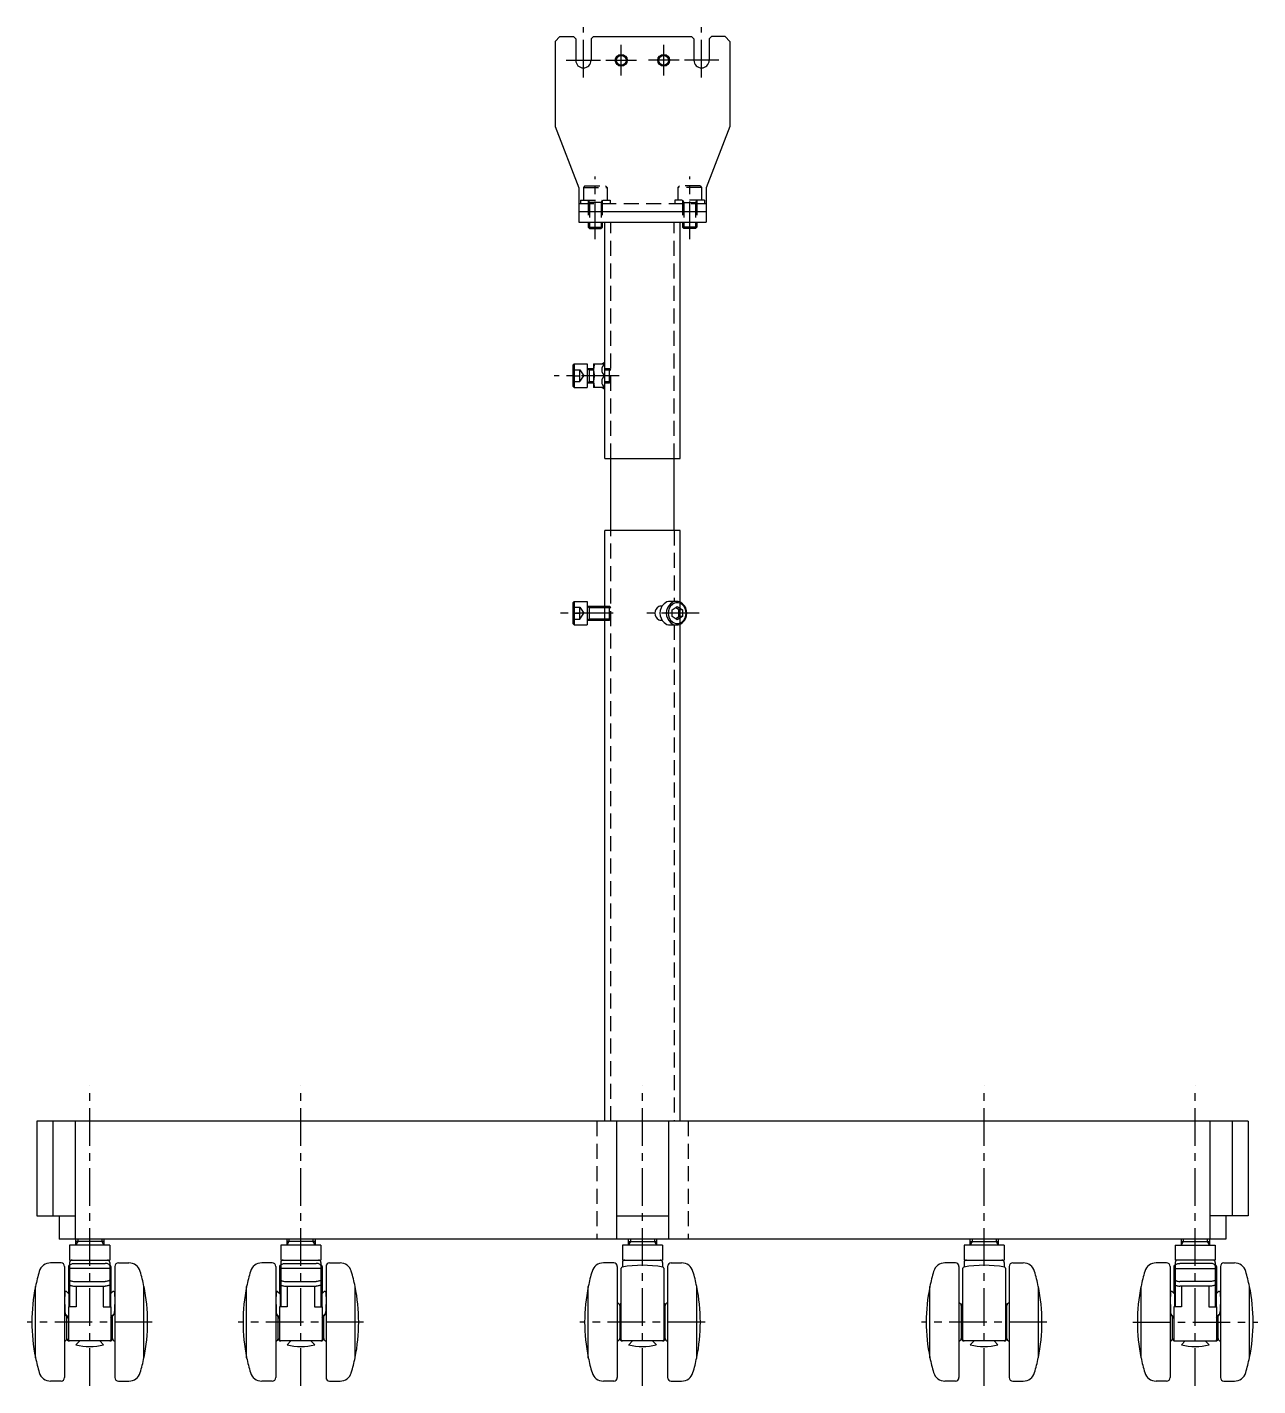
# Model space of a CAD drawing. Extents: x 0 to 1209, y -8 to 1187.
# Drawn here: x 688 to 1209, y 30 to 605 of the extents above; entities that cross this region are included whole.
import ezdxf

# ---------------------------------------------------------------- set-up
doc = ezdxf.new("R2010")
doc.units = 0
doc.header["$LTSCALE"] = 0.5
doc.linetypes.add('CENTER', pattern=[50.8, 31.75, -6.35, 6.35, -6.35])
doc.linetypes.add('DASHED', pattern=[19.05, 12.7, -6.35])
doc.layers.get('0').update_dxf_attribs({"linetype": 'CONTINUOUS'})
doc.layers.add('CENTER', color=1, linetype='CENTER')

msp = doc.modelspace()

# ---------------------------------------------------------------- linework, layer by layer
at = {"color": 7, "linetype": 'CONTINUOUS'}
for p, q in [((911.4, 599.31), (913.4, 601.31)), ((911.4, 599.31), (911.4, 563.31)), ((913.4, 601.31), (919.15, 601.31)), ((920.15, 600.31), (919.15, 601.31)), ((920.15, 600.31), (920.15, 591.31)), ((926.65, 600.31), (927.65, 601.31)), ((926.65, 600.31), (926.65, 591.31)), ((927.65, 601.31), (969.15, 601.31)), ((970.15, 600.31), (969.15, 601.31)), ((970.15, 600.31), (970.15, 591.31)), ((976.65, 600.31), (977.65, 601.31)), ((976.65, 600.31), (976.65, 591.31)), ((983.4, 601.31), (977.65, 601.31)), ((985.4, 599.31), (983.4, 601.31)), ((985.4, 599.31), (985.4, 563.31)), ((911.4, 563.31), (921.4, 537.31)), ((985.4, 563.31), (975.4, 537.31)), ((921.4, 537.31), (921.4, 522.81)), ((975.4, 537.31), (975.4, 522.81)), ((921.4, 527.31), (975.4, 527.31)), ((921.4, 522.81), (975.4, 522.81)), ((925.4, 522.81), (925.4, 520.65)), ((925.95, 520.11), (925.4, 520.65)), ((925.4, 520.65), (931.4, 520.65)), ((925.95, 520.11), (930.86, 520.11)), ((931.4, 520.65), (930.86, 520.11)), ((931.4, 522.81), (931.4, 520.65)), ((932.5, 422.81), (932.5, 522.81)), ((964.3, 422.81), (964.3, 522.81)), ((965.4, 522.81), (965.4, 520.65)), ((971.4, 520.65), (965.4, 520.65)), ((965.4, 520.65), (965.95, 520.11)), ((970.86, 520.11), (965.95, 520.11)), ((970.86, 520.11), (971.4, 520.65)), ((971.4, 522.81), (971.4, 520.65)), ((919.55, 462.81), (918.95, 462.21)), ((918.95, 462.21), (918.95, 453.41)), ((919.55, 462.81), (919.55, 452.81)), ((919.55, 462.81), (924.95, 462.81)), ((924.95, 462.81), (924.95, 452.81)), ((924.95, 460.81), (927.7, 460.81)), ((925.89, 460.81), (925.89, 454.81)), ((927.7, 462.81), (927.7, 452.81)), ((927.7, 462.81), (932.5, 462.81)), ((931.16, 462.81), (932.5, 463.58)), ((924.95, 454.81), (927.7, 454.81)), ((932.5, 457.81), (928.15, 457.81)), ((919.55, 452.81), (918.95, 453.41)), ((919.55, 452.81), (924.95, 452.81)), ((932.5, 452.81), (927.7, 452.81)), ((931.16, 452.81), (932.5, 452.04)), ((932.5, 422.81), (964.3, 422.81)), ((934.95, 392.31), (934.95, 422.81)), ((961.85, 392.31), (961.85, 422.81)), ((964.3, 392.31), (932.5, 392.31)), ((932.5, 142.31), (932.5, 392.31)), ((964.3, 142.31), (964.3, 392.31)), ((919.55, 362.31), (918.95, 361.71)), ((919.55, 362.31), (919.55, 352.31)), ((919.55, 362.31), (924.95, 362.31)), ((924.95, 362.31), (924.95, 352.31)), ((962.81, 362.31), (960.11, 362.31)), ((918.95, 361.71), (918.95, 352.91)), ((924.95, 360.31), (932.5, 360.31)), ((925.89, 360.31), (925.89, 354.31)), ((956.68, 360.31), (956.33, 360.31)), ((960.94, 358.75), (963.11, 360.2)), ((960.94, 355.87), (960.94, 358.75)), ((963.77, 358.75), (962.36, 359.7)), ((963.11, 360.2), (965.27, 358.75)), ((965.27, 358.75), (963.77, 358.75)), ((963.77, 355.87), (963.77, 358.75)), ((965.27, 358.75), (965.27, 355.87)), ((919.55, 352.31), (918.95, 352.91)), ((919.55, 352.31), (924.95, 352.31)), ((924.95, 354.31), (932.5, 354.31)), ((956.33, 354.31), (956.68, 354.31)), ((960.11, 352.31), (962.81, 352.31)), ((963.11, 354.42), (960.94, 355.87)), ((962.36, 354.92), (963.77, 355.87)), ((965.27, 355.87), (963.11, 354.42)), ((965.27, 355.87), (963.77, 355.87)), ((692.02, 142.31), (692.02, 102.31)), ((1204.78, 142.31), (692.02, 142.31)), ((698.82, 142.31), (698.82, 102.31)), ((708.33, 142.31), (708.33, 92.31)), ((937.4, 142.31), (937.4, 92.31)), ((959.4, 142.31), (959.4, 92.31)), ((1188.48, 142.31), (1188.48, 92.31)), ((1197.99, 142.31), (1197.99, 102.31)), ((1204.78, 142.31), (1204.78, 102.31)), ((692.02, 102.31), (708.33, 102.31)), ((701.53, 102.31), (701.53, 92.31)), ((937.4, 102.31), (959.4, 102.31)), ((1204.78, 102.31), (1188.47, 102.31)), ((1195.27, 102.31), (1195.27, 92.31)), ((1195.27, 92.31), (701.53, 92.31)), ((708.44, 92.31), (708.44, 89.81)), ((720.44, 92.31), (720.44, 89.81)), ((797.81, 92.31), (797.81, 89.81)), ((809.81, 92.31), (809.81, 89.81)), ((942.4, 92.31), (942.4, 89.81)), ((954.4, 92.31), (954.4, 89.81)), ((1087, 92.31), (1087, 89.81)), ((1099, 92.31), (1099, 89.81)), ((1176.36, 92.31), (1176.36, 89.81)), ((1188.36, 92.31), (1188.36, 89.81)), ((722.94, 89.81), (705.94, 89.81)), ((705.94, 89.81), (705.94, 83.51)), ((720.44, 91.45), (708.44, 91.45)), ((722.94, 89.81), (722.94, 83.51)), ((812.31, 89.81), (795.31, 89.81)), ((795.31, 89.81), (795.31, 83.51)), ((809.81, 91.45), (797.81, 91.45)), ((812.31, 89.81), (812.31, 83.51)), ((956.9, 89.81), (939.9, 89.81)), ((939.9, 89.81), (939.9, 83.51)), ((942.4, 91.45), (954.4, 91.45)), ((956.9, 89.81), (956.9, 83.51)), ((1101.5, 89.81), (1084.5, 89.81)), ((1084.5, 89.81), (1084.5, 83.51)), ((1087, 91.45), (1099, 91.45)), ((1101.5, 89.81), (1101.5, 83.51)), ((1173.86, 89.81), (1190.86, 89.81)), ((1173.86, 89.81), (1173.86, 83.51)), ((1176.36, 91.45), (1188.36, 91.45)), ((1190.86, 89.81), (1190.86, 83.51)), ((702.29, 82.31), (697.88, 82.31)), ((703.79, 80.81), (703.79, 33.81)), ((705.44, 80.81), (705.44, 69.46)), ((705.94, 83.51), (722.94, 83.51)), ((705.94, 82.51), (705.94, 81.31)), ((705.99, 81.31), (705.94, 81.31)), ((705.94, 81.08), (705.94, 63.73)), ((707.94, 82.11), (720.94, 82.11)), ((722.9, 81.31), (722.94, 81.31)), ((722.94, 82.51), (722.94, 81.31)), ((722.94, 81.08), (722.94, 63.73)), ((723.44, 80.81), (723.44, 69.46)), ((725.09, 80.81), (725.09, 33.81)), ((726.59, 82.31), (731.01, 82.31)), ((791.66, 82.31), (787.24, 82.31)), ((793.16, 80.81), (793.16, 33.81)), ((794.81, 80.81), (794.81, 69.46)), ((795.31, 83.51), (812.31, 83.51)), ((795.31, 82.51), (795.31, 81.31)), ((795.36, 81.31), (795.31, 81.31)), ((795.31, 81.08), (795.31, 63.73)), ((797.31, 82.11), (810.31, 82.11)), ((812.26, 81.31), (812.31, 81.31)), ((812.31, 82.51), (812.31, 81.31)), ((812.31, 81.08), (812.31, 63.73)), ((812.81, 80.81), (812.81, 69.46)), ((814.46, 80.81), (814.46, 33.81)), ((815.96, 82.31), (820.38, 82.31)), ((936.25, 82.31), (931.84, 82.31)), ((937.75, 80.81), (937.75, 33.81)), ((939.9, 83.51), (956.9, 83.51)), ((939.9, 82.51), (939.9, 80.58)), ((956.9, 82.51), (956.9, 80.58)), ((959.05, 80.81), (959.05, 33.81)), ((960.55, 82.31), (964.97, 82.31)), ((1080.85, 82.31), (1076.43, 82.31)), ((1082.35, 80.81), (1082.35, 33.81)), ((1084.5, 83.51), (1101.5, 83.51)), ((1084.5, 82.51), (1084.5, 80.58)), ((1101.5, 82.51), (1101.5, 80.58)), ((1103.65, 80.81), (1103.65, 33.81)), ((1105.15, 82.31), (1109.57, 82.31)), ((1170.21, 82.31), (1165.8, 82.31)), ((1171.71, 80.81), (1171.71, 33.81)), ((1173.36, 80.81), (1173.36, 69.46)), ((1190.86, 83.51), (1173.86, 83.51)), ((1173.86, 82.51), (1173.86, 81.31)), ((1173.91, 81.31), (1173.86, 81.31)), ((1173.86, 81.08), (1173.86, 63.73)), ((1188.86, 82.11), (1175.86, 82.11)), ((1190.82, 81.31), (1190.86, 81.31)), ((1190.86, 82.51), (1190.86, 81.31)), ((1190.86, 81.08), (1190.86, 63.73)), ((1191.36, 80.81), (1191.36, 69.46)), ((1193.01, 80.81), (1193.01, 33.81)), ((1194.51, 82.31), (1198.93, 82.31)), ((705.44, 76.23), (705.94, 76.23)), ((705.44, 75.14), (705.94, 75.14)), ((722.94, 79.99), (705.94, 79.99)), ((723.44, 76.23), (722.94, 76.23)), ((723.44, 75.14), (722.94, 75.14)), ((794.81, 76.23), (795.31, 76.23)), ((794.81, 75.14), (795.31, 75.14)), ((812.31, 79.99), (795.31, 79.99)), ((812.81, 76.23), (812.31, 76.23)), ((812.81, 75.14), (812.31, 75.14)), ((939.4, 49.81), (939.4, 80.07)), ((957.4, 80.07), (957.4, 49.81)), ((1084, 49.81), (1084, 80.07)), ((1102, 80.07), (1102, 49.81)), ((1173.36, 76.23), (1173.86, 76.23)), ((1173.36, 75.14), (1173.86, 75.14)), ((1173.86, 79.99), (1190.86, 79.99)), ((1191.36, 76.23), (1190.86, 76.23)), ((1191.36, 75.14), (1190.86, 75.14)), ((691.49, 72.31), (691.47, 72.31)), ((691.49, 42.21), (691.49, 72.41)), ((703.94, 69.9), (703.94, 68.14)), ((703.94, 69.9), (703.94, 68.14)), ((704.61, 70.2), (705.64, 69.29)), ((705.64, 69.29), (705.64, 63.73)), ((705.94, 69.29), (705.64, 69.29)), ((707.91, 74.51), (720.97, 74.51)), ((707.91, 72.52), (720.97, 72.52)), ((708.69, 72.52), (708.69, 63.73)), ((720.19, 72.52), (720.19, 63.73)), ((722.94, 69.29), (723.24, 69.29)), ((724.28, 70.2), (723.24, 69.29)), ((723.24, 69.29), (723.24, 63.73)), ((724.94, 69.9), (724.94, 68.14)), ((724.94, 69.9), (724.94, 68.14)), ((737.39, 42.21), (737.39, 72.41)), ((737.39, 72.31), (737.41, 72.31)), ((780.86, 72.31), (780.84, 72.31)), ((780.86, 42.21), (780.86, 72.41)), ((793.31, 69.9), (793.31, 68.14)), ((793.31, 69.9), (793.31, 68.14)), ((793.97, 70.2), (795.01, 69.29)), ((795.01, 69.29), (795.01, 63.73)), ((795.31, 69.29), (795.01, 69.29)), ((797.28, 74.51), (810.34, 74.51)), ((797.28, 72.52), (810.34, 72.52)), ((798.06, 72.52), (798.06, 63.73)), ((809.56, 72.52), (809.56, 63.73)), ((812.31, 69.29), (812.61, 69.29)), ((813.64, 70.2), (812.61, 69.29)), ((812.61, 69.29), (812.61, 63.73)), ((814.31, 69.9), (814.31, 68.14)), ((814.31, 69.9), (814.31, 68.14)), ((826.76, 42.21), (826.76, 72.41)), ((826.76, 72.31), (826.78, 72.31)), ((925.45, 72.31), (925.43, 72.31)), ((925.45, 42.21), (925.45, 72.41)), ((971.35, 42.21), (971.35, 72.41)), ((971.35, 72.31), (971.37, 72.31)), ((1070.05, 72.31), (1070.03, 72.31)), ((1070.05, 42.21), (1070.05, 72.41)), ((1115.95, 42.21), (1115.95, 72.41)), ((1115.95, 72.31), (1115.97, 72.31)), ((1159.41, 72.31), (1159.39, 72.31)), ((1159.41, 42.21), (1159.41, 72.41)), ((1171.86, 69.9), (1171.86, 68.14)), ((1171.86, 69.9), (1171.86, 68.14)), ((1172.53, 70.2), (1173.56, 69.29)), ((1173.56, 69.29), (1173.56, 63.73)), ((1173.86, 69.29), (1173.56, 69.29)), ((1188.89, 74.51), (1175.83, 74.51)), ((1188.89, 72.52), (1175.83, 72.52)), ((1176.61, 72.52), (1176.61, 63.73)), ((1188.11, 72.52), (1188.11, 63.73)), ((1190.86, 69.29), (1191.16, 69.29)), ((1192.2, 70.2), (1191.16, 69.29)), ((1191.16, 69.29), (1191.16, 63.73)), ((1192.86, 69.9), (1192.86, 68.14)), ((1192.86, 69.9), (1192.86, 68.14)), ((1205.31, 42.21), (1205.31, 72.41)), ((1205.31, 72.31), (1205.33, 72.31)), ((703.94, 68.14), (703.79, 68.14)), ((703.79, 64.68), (703.94, 64.68)), ((703.94, 64.08), (703.79, 64.08)), ((703.94, 64.68), (703.94, 61.51)), ((705.44, 63.73), (705.44, 49.81)), ((708.69, 63.73), (705.44, 63.73)), ((720.19, 63.73), (723.44, 63.73)), ((723.44, 63.73), (723.44, 49.81)), ((724.94, 68.14), (725.09, 68.14)), ((724.94, 64.68), (724.94, 61.51)), ((725.09, 64.68), (724.94, 64.68)), ((724.94, 64.08), (725.09, 64.08)), ((793.31, 68.14), (793.16, 68.14)), ((793.16, 64.68), (793.31, 64.68)), ((793.31, 64.08), (793.16, 64.08)), ((793.31, 64.68), (793.31, 61.51)), ((794.81, 63.73), (794.81, 49.81)), ((798.06, 63.73), (794.81, 63.73)), ((809.56, 63.73), (812.81, 63.73)), ((812.81, 63.73), (812.81, 49.81)), ((814.31, 68.14), (814.46, 68.14)), ((814.31, 64.68), (814.31, 61.51)), ((814.46, 64.68), (814.31, 64.68)), ((814.31, 64.08), (814.46, 64.08)), ((938.75, 64.31), (938.75, 50.31)), ((958.05, 50.31), (958.05, 64.31)), ((1083.35, 64.31), (1083.35, 50.31)), ((1102.65, 50.31), (1102.65, 64.31)), ((1171.86, 68.14), (1171.71, 68.14)), ((1171.71, 64.68), (1171.86, 64.68)), ((1171.86, 64.08), (1171.71, 64.08)), ((1171.86, 64.68), (1171.86, 61.51)), ((1173.36, 63.73), (1173.36, 49.81)), ((1176.61, 63.73), (1173.36, 63.73)), ((1188.11, 63.73), (1191.36, 63.73)), ((1191.36, 63.73), (1191.36, 49.81)), ((1192.86, 68.14), (1193.01, 68.14)), ((1192.86, 64.68), (1192.86, 61.51)), ((1193.01, 64.68), (1192.86, 64.68)), ((1192.86, 64.08), (1193.01, 64.08)), ((703.94, 60.83), (703.94, 61.83)), ((705.44, 58.98), (703.94, 60.83)), ((704.45, 60.38), (705.44, 59.51)), ((704.79, 50.31), (704.79, 59.78)), ((723.44, 58.98), (724.94, 60.83)), ((724.44, 60.38), (723.44, 59.51)), ((724.09, 50.31), (724.09, 59.78)), ((724.94, 60.83), (724.94, 61.83)), ((793.31, 60.83), (793.31, 61.83)), ((794.81, 58.98), (793.31, 60.83)), ((793.82, 60.38), (794.81, 59.51)), ((794.16, 50.31), (794.16, 59.78)), ((812.81, 58.98), (814.31, 60.83)), ((813.8, 60.38), (812.81, 59.51)), ((813.46, 50.31), (813.46, 59.78)), ((814.31, 60.83), (814.31, 61.83)), ((1171.86, 60.83), (1171.86, 61.83)), ((1173.36, 58.98), (1171.86, 60.83)), ((1172.37, 60.38), (1173.36, 59.51)), ((1172.71, 50.31), (1172.71, 59.78)), ((1191.36, 58.98), (1192.86, 60.83)), ((1192.36, 60.38), (1191.36, 59.51)), ((1192.01, 50.31), (1192.01, 59.78)), ((1192.86, 60.83), (1192.86, 61.83)), ((723.09, 49.31), (705.79, 49.31)), ((710.19, 49.31), (708.59, 47.7)), ((720.3, 47.7), (718.69, 49.31)), ((812.46, 49.31), (795.16, 49.31)), ((799.56, 49.31), (797.95, 47.7)), ((809.66, 47.7), (808.06, 49.31)), ((957.05, 49.31), (939.75, 49.31)), ((944.15, 49.31), (942.55, 47.7)), ((954.26, 47.7), (952.65, 49.31)), ((1101.65, 49.31), (1084.35, 49.31)), ((1088.75, 49.31), (1087.14, 47.7)), ((1098.86, 47.7), (1097.25, 49.31)), ((1173.71, 49.31), (1191.01, 49.31)), ((1176.51, 47.7), (1178.11, 49.31)), ((1186.61, 49.31), (1188.22, 47.7)), ((925.45, 42.21), (925.45, 42.31)), ((925.45, 42.21), (925.45, 42.31)), ((971.35, 42.21), (971.35, 42.31)), ((1070.05, 42.21), (1070.05, 42.31)), ((1070.05, 42.21), (1070.05, 42.31)), ((1115.95, 42.21), (1115.95, 42.31)), ((702.29, 32.31), (697.88, 32.31)), ((726.59, 32.31), (731.01, 32.31)), ((791.66, 32.31), (787.24, 32.31)), ((815.96, 32.31), (820.38, 32.31)), ((936.25, 32.31), (931.84, 32.31)), ((960.55, 32.31), (964.97, 32.31)), ((1080.85, 32.31), (1076.43, 32.31)), ((1105.15, 32.31), (1109.57, 32.31)), ((1170.21, 32.31), (1165.8, 32.31)), ((1194.51, 32.31), (1198.93, 32.31))]:
    msp.add_line(p, q, dxfattribs=at)
at = {"color": 3, "linetype": 'DASHED'}
for p, q in [((924, 538.11), (923.4, 537.51)), ((923.4, 537.51), (923.4, 532.11)), ((923.4, 537.51), (933.4, 537.51)), ((924, 538.11), (932.8, 538.11)), ((932.8, 538.11), (933.4, 537.51)), ((933.4, 537.51), (933.4, 532.11)), ((964, 538.11), (963.4, 537.51)), ((963.4, 537.51), (963.4, 532.11)), ((973.4, 537.51), (963.4, 537.51)), ((972.8, 538.11), (964, 538.11)), ((972.8, 538.11), (973.4, 537.51)), ((973.4, 537.51), (973.4, 532.11)), ((975.4, 530.51), (921.4, 530.51)), ((922.15, 532.11), (934.65, 532.11)), ((922.15, 532.11), (922.15, 530.51)), ((925.4, 532.11), (925.4, 522.81)), ((925.4, 532.11), (925.95, 531.17)), ((931.4, 531.17), (925.4, 531.17)), ((925.95, 531.17), (925.95, 522.81)), ((931.4, 532.11), (930.86, 531.17)), ((930.86, 531.17), (930.86, 522.81)), ((931.4, 532.11), (931.4, 522.81)), ((934.65, 532.11), (934.65, 530.51)), ((974.65, 532.11), (962.15, 532.11)), ((962.15, 532.11), (962.15, 530.51)), ((965.4, 532.11), (965.4, 522.81)), ((965.4, 532.11), (965.95, 531.17)), ((965.4, 531.17), (971.4, 531.17)), ((965.95, 531.17), (965.95, 522.81)), ((971.4, 532.11), (970.86, 531.17)), ((970.86, 531.17), (970.86, 522.81)), ((971.4, 532.11), (971.4, 522.81)), ((974.65, 532.11), (974.65, 530.51)), ((934.95, 422.81), (934.95, 522.81)), ((961.85, 422.81), (961.85, 522.81)), ((918.95, 460.31), (921.95, 460.31)), ((921.95, 460.31), (923.62, 457.81)), ((921.95, 455.31), (921.95, 460.31)), ((932.5, 460.81), (934.41, 460.81)), ((932.5, 460.27), (934.95, 460.27)), ((934.41, 454.81), (934.41, 460.81)), ((934.95, 460.27), (934.41, 460.81)), ((918.95, 457.81), (921.95, 457.81)), ((918.95, 455.31), (921.95, 455.31)), ((921.95, 455.31), (923.62, 457.81)), ((932.5, 455.35), (934.95, 455.35)), ((932.5, 454.81), (934.41, 454.81)), ((934.95, 455.35), (934.41, 454.81)), ((934.95, 142.31), (934.95, 392.31)), ((961.85, 392.31), (961.85, 362.31)), ((918.95, 359.81), (921.95, 359.81)), ((918.95, 357.31), (921.95, 357.31)), ((921.95, 359.81), (923.62, 357.31)), ((921.95, 354.81), (921.95, 359.81)), ((921.95, 354.81), (923.62, 357.31)), ((932.5, 360.31), (934.41, 360.31)), ((932.5, 359.77), (934.95, 359.77)), ((934.41, 354.31), (934.41, 360.31)), ((934.95, 359.77), (934.41, 360.31)), ((918.95, 354.81), (921.95, 354.81)), ((932.5, 354.85), (934.95, 354.85)), ((932.5, 354.31), (934.41, 354.31)), ((934.95, 354.85), (934.41, 354.31)), ((961.85, 352.31), (961.85, 142.31)), ((929.05, 142.31), (929.05, 92.31)), ((967.75, 142.31), (967.75, 92.31))]:
    msp.add_line(p, q, dxfattribs=at)
at = {"color": 3, "linetype": 'CONTINUOUS'}
for p, q in [((925.95, 522.81), (925.95, 520.11)), ((930.86, 522.81), (930.86, 520.11)), ((965.95, 522.81), (965.95, 520.11)), ((970.86, 522.81), (970.86, 520.11)), ((924.95, 460.81), (925.89, 460.27)), ((925.89, 460.27), (927.7, 460.27)), ((924.95, 454.81), (925.89, 455.35)), ((925.89, 455.35), (927.7, 455.35)), ((924.95, 360.31), (925.89, 359.77)), ((925.89, 359.77), (932.5, 359.77)), ((924.95, 354.31), (925.89, 354.85)), ((925.89, 354.85), (932.5, 354.85)), ((709.39, 92.31), (709.39, 91.45)), ((719.5, 92.31), (719.5, 91.45)), ((798.76, 92.31), (798.76, 91.45)), ((808.86, 92.31), (808.86, 91.45)), ((943.35, 92.31), (943.35, 91.45)), ((953.46, 92.31), (953.46, 91.45)), ((1087.95, 92.31), (1087.95, 91.45)), ((1098.05, 92.31), (1098.05, 91.45)), ((1177.31, 92.31), (1177.31, 91.45)), ((1187.42, 92.31), (1187.42, 91.45)), ((709.39, 91.45), (708.44, 89.81)), ((719.5, 91.45), (720.44, 89.81)), ((798.76, 91.45), (797.81, 89.81)), ((808.86, 91.45), (809.81, 89.81)), ((943.35, 91.45), (942.4, 89.81)), ((953.46, 91.45), (954.4, 89.81)), ((1087.95, 91.45), (1087, 89.81)), ((1098.05, 91.45), (1099, 89.81)), ((1177.31, 91.45), (1176.36, 89.81)), ((1187.42, 91.45), (1188.36, 89.81))]:
    msp.add_line(p, q, dxfattribs=at)
at = {"color": 7, "linetype": 'CONTINUOUS'}
for points in [[(705.94, 81.08, -0.170626), (706.07, 81.43, -0.104905), (706.53, 81.81, -0.066591), (707.14, 82.03, -0.052734), (707.94, 82.11, -0.052734)], [(722.94, 81.08, 0.170626), (722.82, 81.43, 0.104905), (722.36, 81.81, 0.066591), (721.75, 82.03, 0.052734), (720.94, 82.11, 0.052734)], [(795.31, 81.08, -0.170626), (795.43, 81.43, -0.104905), (795.89, 81.81, -0.066591), (796.5, 82.03, -0.052734), (797.31, 82.11, -0.052734)], [(812.31, 81.08, 0.170626), (812.18, 81.43, 0.104905), (811.72, 81.81, 0.066591), (811.12, 82.03, 0.052734), (810.31, 82.11, 0.052734)], [(1173.86, 81.08, -0.170626), (1173.99, 81.43, -0.104905), (1174.45, 81.81, -0.066591), (1175.06, 82.03, -0.052734), (1175.86, 82.11, -0.052734)], [(1190.86, 81.08, 0.170626), (1190.74, 81.43, 0.104905), (1190.28, 81.81, 0.066591), (1189.67, 82.03, 0.052734), (1188.86, 82.11, 0.052734)], [(705.94, 75.16, 0.228357), (706.04, 74.96, 0.088729), (706.52, 74.7, 0.045761), (707.11, 74.56, 0.033978), (707.91, 74.51, 0.033978)], [(722.94, 75.16, -0.228357), (722.85, 74.96, -0.088729), (722.37, 74.7, -0.045761), (721.78, 74.56, -0.033978), (720.97, 74.51, -0.033978)], [(795.31, 75.16, 0.228357), (795.4, 74.96, 0.088729), (795.89, 74.7, 0.045761), (796.47, 74.56, 0.033978), (797.28, 74.51, 0.033978)], [(812.31, 75.16, -0.228357), (812.21, 74.96, -0.088729), (811.73, 74.7, -0.045761), (811.15, 74.56, -0.033978), (810.34, 74.51, -0.033978)], [(1173.86, 75.16, 0.228357), (1173.96, 74.96, 0.088729), (1174.44, 74.7, 0.045761), (1175.03, 74.56, 0.033978), (1175.83, 74.51, 0.033978)], [(1190.86, 75.16, -0.228357), (1190.77, 74.96, -0.088729), (1190.29, 74.7, -0.045761), (1189.7, 74.56, -0.033978), (1188.89, 74.51, -0.033978)], [(705.94, 73.17, 0.228357), (706.04, 72.97, 0.088729), (706.52, 72.71, 0.045761), (707.11, 72.58, 0.033978), (707.91, 72.52, 0.033978)], [(722.94, 73.17, -0.228357), (722.85, 72.97, -0.088729), (722.37, 72.71, -0.045761), (721.78, 72.58, -0.033978), (720.97, 72.52, -0.033978)], [(795.31, 73.17, 0.228357), (795.4, 72.97, 0.088729), (795.89, 72.71, 0.045761), (796.47, 72.58, 0.033978), (797.28, 72.52, 0.033978)], [(812.31, 73.17, -0.228357), (812.21, 72.97, -0.088729), (811.73, 72.71, -0.045761), (811.15, 72.58, -0.033978), (810.34, 72.52, -0.033978)], [(1173.86, 73.17, 0.228357), (1173.96, 72.97, 0.088729), (1174.44, 72.71, 0.045761), (1175.03, 72.58, 0.033978), (1175.83, 72.52, 0.033978)], [(1190.86, 73.17, -0.228357), (1190.77, 72.97, -0.088729), (1190.29, 72.71, -0.045761), (1189.7, 72.58, -0.033978), (1188.89, 72.52, -0.033978)]]:
    msp.add_lwpolyline(points, format="xyb", dxfattribs=at)
at = {"color": 3, "linetype": 'CONTINUOUS'}
for centre in [(939.4, 591.31), (957.4, 591.31)]:
    msp.add_circle(centre, 2.5, dxfattribs=at)
at = {"color": 7, "linetype": 'CONTINUOUS'}
for centre in [(939.4, 591.31), (957.4, 591.31)]:
    msp.add_circle(centre, 2.07, dxfattribs=at)
for centre, radius, start, end in [((923.4, 591.31), 3.25, 180, 0), ((973.4, 591.31), 3.25, 180, 0), ((934.92, 460.31), 7.22, 159.74384, 200.25616), ((934.17, 460.31), 3, 123.62573, 236.37427), ((934.92, 455.31), 7.22, 159.74384, 200.25616), ((934.17, 455.31), 3, 123.62573, 236.37427), ((960.11, 358.5), 3.81, 90, 132.49644), ((962.81, 358.5), 3.81, 47.50356, 132.49644), ((956.71, 357.31), 3.12, 117.71194, 242.28806), ((956.33, 357.78), 2.53, 90, 115.05847), ((961.21, 357.31), 5.43, 132.53954, 227.46046), ((963.91, 357.31), 5.43, 132.53954, 227.46046), ((964.08, 357.31), 4.78, 129.5549, 230.4451), ((963.11, 358.35), 3.36, 48.49406, 131.50594), ((962.14, 357.31), 4.78, 309.5549, 50.4451), ((961.71, 357.31), 5.43, 312.53954, 47.46046), ((956.33, 356.84), 2.53, 244.94153, 270), ((960.11, 356.12), 3.81, 227.50356, 270), ((962.81, 356.12), 3.81, 227.50356, 312.49644), ((963.11, 356.26), 3.36, 224.58597, 315.41403), ((697.88, 77.31), 5, 90, 163.39845), ((702.29, 80.81), 1.5, 0, 90), ((705.94, 80.81), 0.5, 90, 180), ((706.94, 82.51), 1, 90, 180), ((721.94, 82.51), 1, 0, 90), ((722.94, 80.81), 0.5, 0, 90), ((726.59, 80.81), 1.5, 90, 180), ((731.01, 77.31), 5, 16.60155, 90), ((787.24, 77.31), 5, 90, 163.39845), ((791.66, 80.81), 1.5, 0, 90), ((795.31, 80.81), 0.5, 90, 180), ((796.31, 82.51), 1, 90, 180), ((811.31, 82.51), 1, 0, 90), ((812.31, 80.81), 0.5, 0, 90), ((815.96, 80.81), 1.5, 90, 180), ((820.38, 77.31), 5, 16.60155, 90), ((931.84, 77.31), 5, 90, 163.39845), ((936.25, 80.81), 1.5, 0, 90), ((939.9, 80.07), 0.5, 99.88767, 180), ((948.4, 31.31), 50, 80.11233, 99.88767), ((940.9, 82.51), 1, 90, 180), ((955.9, 82.51), 1, 0, 90), ((956.9, 80.07), 0.5, 0, 80.11233), ((960.55, 80.81), 1.5, 90, 180), ((964.97, 77.31), 5, 16.60155, 90), ((1076.43, 77.31), 5, 90, 163.39845), ((1080.85, 80.81), 1.5, 0, 90), ((1084.5, 80.07), 0.5, 99.88767, 180), ((1093, 31.31), 50, 80.11233, 99.88767), ((1085.5, 82.51), 1, 90, 180), ((1100.5, 82.51), 1, 0, 90), ((1101.5, 80.07), 0.5, 0, 80.11233), ((1105.15, 80.81), 1.5, 90, 180), ((1109.57, 77.31), 5, 16.60155, 90), ((1165.8, 77.31), 5, 90, 163.39845), ((1170.21, 80.81), 1.5, 0, 90), ((1173.86, 80.81), 0.5, 90, 180), ((1174.86, 82.51), 1, 90, 180), ((1189.86, 82.51), 1, 0, 90), ((1190.86, 80.81), 0.5, 0, 90), ((1194.51, 80.81), 1.5, 90, 180), ((1198.93, 77.31), 5, 16.60155, 90), ((764.96, 57.31), 75, 163.39845, 168.38506), ((663.93, 57.31), 75, 11.61494, 16.60155), ((854.32, 57.31), 75, 163.39845, 168.38506), ((753.29, 57.31), 75, 11.61494, 16.60155), ((998.92, 57.31), 75, 163.39845, 168.38506), ((897.89, 57.31), 75, 11.61494, 16.60155), ((1143.51, 57.31), 75, 163.39845, 168.38506), ((1042.48, 57.31), 75, 11.61494, 16.60155), ((1232.88, 57.31), 75, 163.39845, 168.38506), ((1131.85, 57.31), 75, 11.61494, 16.60155), ((764.96, 57.31), 75, 168.46304, 191.53696), ((704.34, 69.9), 0.4, 48.57633, 180), ((724.54, 69.9), 0.4, 0, 131.42367), ((663.93, 57.31), 75, 348.46304, 11.53696), ((854.32, 57.31), 75, 168.46304, 191.53696), ((793.71, 69.9), 0.4, 48.57633, 180), ((813.91, 69.9), 0.4, 0, 131.42367), ((753.29, 57.31), 75, 348.46304, 11.53696), ((998.92, 57.31), 75, 168.46304, 191.53696), ((897.89, 57.31), 75, 348.46304, 11.53696), ((1143.51, 57.31), 75, 168.46304, 191.53696), ((1042.48, 57.31), 75, 348.46304, 11.53696), ((1232.88, 57.31), 75, 168.46304, 191.53696), ((1172.26, 69.9), 0.4, 48.57633, 180), ((1192.46, 69.9), 0.4, 0, 131.42367), ((1131.85, 57.31), 75, 348.46304, 11.53696), ((937.75, 64.31), 1, 0, 90), ((939.75, 64.31), 1, 110.48732, 180), ((957.05, 64.31), 1, 0, 69.51268), ((959.05, 64.31), 1, 90, 180), ((1082.35, 64.31), 1, 0, 90), ((1084.35, 64.31), 1, 110.48732, 180), ((1101.65, 64.31), 1, 0, 69.51268), ((1103.65, 64.31), 1, 90, 180), ((705.44, 61.51), 1.5, 180, 228.57633), ((723.44, 61.51), 1.5, 311.42367, 0), ((794.81, 61.51), 1.5, 180, 228.57633), ((812.81, 61.51), 1.5, 311.42367, 0), ((1173.36, 61.51), 1.5, 180, 228.57633), ((1191.36, 61.51), 1.5, 311.42367, 0), ((703.79, 50.31), 1, 270, 0), ((705.79, 50.31), 1, 180, 270), ((705.94, 49.81), 0.5, 180, 270), ((714.44, 68.91), 22, 254.56217, 285.43783), ((722.94, 49.81), 0.5, 270, 0), ((723.09, 50.31), 1, 270, 0), ((725.09, 50.31), 1, 180, 270), ((793.16, 50.31), 1, 270, 0), ((795.16, 50.31), 1, 180, 270), ((795.31, 49.81), 0.5, 180, 270), ((803.81, 68.91), 22, 254.56217, 285.43783), ((812.31, 49.81), 0.5, 270, 0), ((812.46, 50.31), 1, 270, 0), ((814.46, 50.31), 1, 180, 270), ((937.75, 50.31), 1, 270, 0), ((939.75, 50.31), 1, 180, 270), ((939.9, 49.81), 0.5, 180, 270), ((948.4, 68.91), 22, 254.56217, 285.43783), ((956.9, 49.81), 0.5, 270, 0), ((957.05, 50.31), 1, 270, 0), ((959.05, 50.31), 1, 180, 270), ((1082.35, 50.31), 1, 270, 0), ((1084.35, 50.31), 1, 180, 270), ((1084.5, 49.81), 0.5, 180, 270), ((1093, 68.91), 22, 254.56217, 285.43783), ((1101.5, 49.81), 0.5, 270, 0), ((1101.65, 50.31), 1, 270, 0), ((1103.65, 50.31), 1, 180, 270), ((1171.71, 50.31), 1, 270, 0), ((1173.71, 50.31), 1, 180, 270), ((1173.86, 49.81), 0.5, 180, 270), ((1182.36, 68.91), 22, 254.56217, 285.43783), ((1190.86, 49.81), 0.5, 270, 0), ((1191.01, 50.31), 1, 270, 0), ((1193.01, 50.31), 1, 180, 270), ((764.96, 57.31), 75, 191.61494, 196.60155), ((663.93, 57.31), 75, 343.39845, 348.38506), ((854.32, 57.31), 75, 191.61494, 196.60155), ((753.29, 57.31), 75, 343.39845, 348.38506), ((998.92, 57.31), 75, 191.61494, 196.60155), ((897.89, 57.31), 75, 343.39845, 348.38506), ((1143.51, 57.31), 75, 191.61494, 196.60155), ((1042.48, 57.31), 75, 343.39845, 348.38506), ((1232.88, 57.31), 75, 191.61494, 196.60155), ((1131.85, 57.31), 75, 343.39845, 348.38506), ((697.88, 37.31), 5, 196.60155, 270), ((731.01, 37.31), 5, 270, 343.39845), ((787.24, 37.31), 5, 196.60155, 270), ((820.38, 37.31), 5, 270, 343.39845), ((931.84, 37.31), 5, 196.60155, 270), ((964.97, 37.31), 5, 270, 343.39845), ((1076.43, 37.31), 5, 196.60155, 270), ((1109.57, 37.31), 5, 270, 343.39845), ((1165.8, 37.31), 5, 196.60155, 270), ((1198.93, 37.31), 5, 270, 343.39845), ((702.29, 33.81), 1.5, 270, 0), ((726.59, 33.81), 1.5, 180, 270), ((791.66, 33.81), 1.5, 270, 0), ((815.96, 33.81), 1.5, 180, 270), ((936.25, 33.81), 1.5, 270, 0), ((960.55, 33.81), 1.5, 180, 270), ((1080.85, 33.81), 1.5, 270, 0), ((1105.15, 33.81), 1.5, 180, 270), ((1170.21, 33.81), 1.5, 270, 0), ((1194.51, 33.81), 1.5, 180, 270)]:
    msp.add_arc(centre, radius, start, end, dxfattribs=at)
at = {"layer": 'CENTER', "color": 1, "linetype": 'CENTER'}
for p, q in [((923.4, 584.06), (923.4, 605.31)), ((973.4, 584.06), (973.4, 605.31)), ((939.4, 584.81), (939.4, 597.81)), ((957.4, 584.81), (957.4, 597.81)), ((916.15, 591.31), (930.65, 591.31)), ((932.9, 591.31), (945.9, 591.31)), ((963.9, 591.31), (950.9, 591.31)), ((980.65, 591.31), (966.15, 591.31)), ((928.4, 515.59), (928.4, 542.11)), ((968.4, 515.59), (968.4, 542.11)), ((938.5, 457.81), (911.04, 457.81)), ((935.95, 357.31), (913.49, 357.31)), ((972.33, 357.31), (950.24, 357.31)), ((714.44, 30.31), (714.44, 157.31)), ((803.81, 30.31), (803.81, 157.31)), ((948.4, 30.31), (948.4, 157.31)), ((1093, 30.31), (1093, 157.31)), ((1182.36, 30.31), (1182.36, 157.31)), ((740.93, 57.31), (687.96, 57.31)), ((830.29, 57.31), (777.32, 57.31)), ((974.89, 57.31), (921.92, 57.31)), ((1119.48, 57.31), (1066.51, 57.31)), ((1155.88, 57.31), (1208.85, 57.31))]:
    msp.add_line(p, q, dxfattribs=at)

doc.saveas('drawing.dxf')
